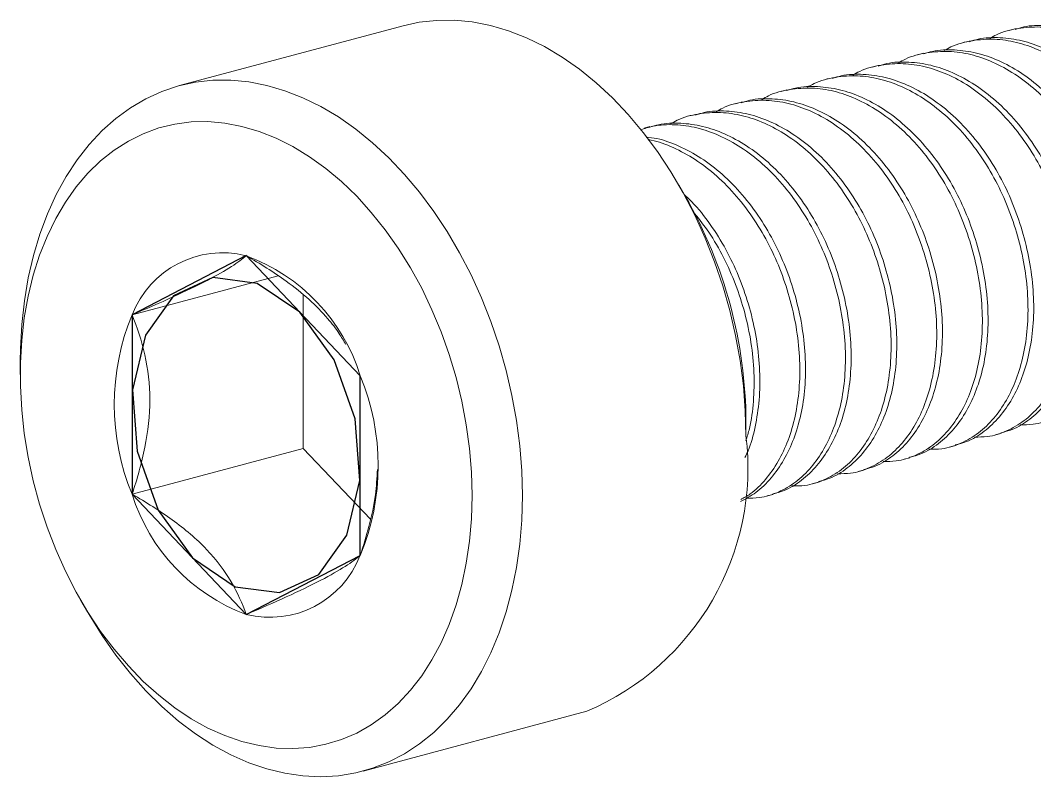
# Model space of a CAD drawing. Header units: millimetres. Extents: x -15.2 to 0.8, y -6.2 to 1.5.
# Drawn here: x -15.19 to -7.33, y -6.25 to -0.38 of the extents above; entities that cross this region are included whole.
import ezdxf

# ---------------------------------------------------------------- set-up
doc = ezdxf.new("R2010")
doc.units = ezdxf.units.MM
doc.linetypes.add('CENTERX2', pattern=[20.32, 12.7, -2.54, 2.54, -2.54])

msp = doc.modelspace()

# ---------------------------------------------------------------- linework, layer by layer
at = {"color": 7, "linetype": 'Continuous', "lineweight": 15}
for p, q in [((-12.2198, -0.4268), (-13.9522, -0.891)), ((-7.48, -0.4511), (-7.5242, -0.4629)), ((-7.8335, -0.5458), (-7.8777, -0.5576)), ((-8.1871, -0.6405), (-8.2313, -0.6524)), ((-8.5406, -0.7352), (-8.5848, -0.7471)), ((-8.8942, -0.83), (-8.9384, -0.8418)), ((-9.2478, -0.9247), (-9.292, -0.9365)), ((-9.6013, -1.0194), (-9.6455, -1.0312)), ((-9.9549, -1.1141), (-9.9991, -1.126)), ((-10.3084, -1.2088), (-10.3526, -1.2207)), ((-10.0324, -1.7501), (-10.0845, -1.6598)), ((-13.1874, -2.3642), (-14.3189, -2.6673)), ((-12.9931, -2.5126), (-12.9931, -3.7027)), ((-15.1851, -3.0263), (-15.1851, -3.1305)), ((-9.5636, -3.6041), (-9.5636, -3.4999)), ((-7.6317, -3.5975), (-7.5875, -3.5857)), ((-7.9853, -3.6922), (-7.9411, -3.6804)), ((-12.9931, -3.7027), (-14.3189, -4.0579)), ((-12.9931, -3.7027), (-12.473, -4.2512)), ((-8.3388, -3.787), (-8.2946, -3.7751)), ((-8.6924, -3.8817), (-8.6482, -3.8698)), ((-9.0459, -3.9764), (-9.0017, -3.9646)), ((-9.3995, -4.0711), (-9.3553, -4.0593)), ((-14.7163, -4.8804), (-14.6642, -4.9706)), ((-12.5289, -6.2036), (-10.7965, -5.7395))]:
    msp.add_line(p, q, dxfattribs=at)
at = {"color": 7, "linetype": 'Continuous'}
for p, q in [((-13.435, -2.2088), (-14.3189, -2.6673)), ((-12.5511, -3.1409), (-13.435, -2.2088)), ((-14.3189, -2.6673), (-14.3189, -4.0579)), ((-12.5511, -4.5315), (-12.5511, -3.1409)), ((-14.3189, -4.0579), (-13.435, -4.99)), ((-13.435, -4.99), (-12.5511, -4.5315))]:
    msp.add_line(p, q, dxfattribs=at)
at = {"color": 7, "linetype": 'Continuous', "lineweight": 15, "flags": 128}
for points in [[(-9.5636, -3.6041), (-9.5687, -3.4116), (-9.5839, -3.2173), (-9.6091, -3.0224), (-9.6442, -2.8278), (-9.689, -2.6345), (-9.7433, -2.4435), (-9.8069, -2.2559), (-9.8792, -2.0726), (-9.9601, -1.8945), (-10.0491, -1.7227), (-10.1456, -1.5579), (-10.2493, -1.4011), (-10.3595, -1.2531), (-10.4757, -1.1146), (-10.5973, -0.9863), (-10.7237, -0.8691), (-10.8541, -0.7633), (-10.9879, -0.6696), (-11.1245, -0.5886), (-11.2631, -0.5205), (-11.4029, -0.4658), (-11.5433, -0.4247), (-11.6835, -0.3975), (-11.8228, -0.3843), (-11.9604, -0.3852), (-12.0957, -0.4001), (-12.2198, -0.4268)], [(-15.1851, -3.0263), (-15.1839, -2.931), (-15.1737, -2.7429), (-15.1535, -2.559), (-15.1233, -2.3803), (-15.0833, -2.2076), (-15.0337, -2.0419), (-14.9748, -1.8841), (-14.9068, -1.735), (-14.8301, -1.5953), (-14.7451, -1.4657), (-14.6523, -1.347), (-14.5521, -1.2398), (-14.4451, -1.1447), (-14.3318, -1.062), (-14.2128, -0.9923), (-14.0888, -0.9359), (-13.9603, -0.8932), (-13.8281, -0.8642), (-13.6928, -0.8493), (-13.5552, -0.8484), (-13.4159, -0.8616), (-13.2757, -0.8889), (-13.1353, -0.9299), (-12.9955, -0.9846), (-12.8569, -1.0527), (-12.7204, -1.1338), (-12.5865, -1.2274), (-12.4561, -1.3332), (-12.3297, -1.4505), (-12.2081, -1.5787), (-12.0919, -1.7172), (-11.9817, -1.8652), (-11.878, -2.022), (-11.7815, -2.1868), (-11.6925, -2.3586), (-11.6117, -2.5367), (-11.5393, -2.72), (-11.4758, -2.9076), (-11.4214, -3.0986), (-11.3766, -3.2919), (-11.3415, -3.4865), (-11.3163, -3.6815), (-11.3011, -3.8757), (-11.296, -4.0683)], [(-11.6849, -4.0683), (-11.69, -3.8866), (-11.705, -3.7033), (-11.7299, -3.5193), (-11.7646, -3.3359), (-11.8088, -3.1539), (-11.8624, -2.9745), (-11.925, -2.7987), (-11.9962, -2.6275), (-12.0756, -2.4618), (-12.1629, -2.3026), (-12.2574, -2.1509), (-12.3587, -2.0075), (-12.4662, -1.8732), (-12.5792, -1.7487), (-12.6971, -1.6349), (-12.8192, -1.5324), (-12.9449, -1.4416), (-13.0733, -1.3633), (-13.2039, -1.2977), (-13.3357, -1.2453), (-13.4681, -1.2064), (-13.6004, -1.1812), (-13.7317, -1.1699), (-13.8613, -1.1725), (-13.9884, -1.189), (-14.1124, -1.2192), (-14.2325, -1.2632), (-14.348, -1.3205), (-14.4583, -1.3908), (-14.5628, -1.4738), (-14.6608, -1.569), (-14.7517, -1.6758), (-14.8351, -1.7937), (-14.9105, -1.9218), (-14.9775, -2.0596), (-15.0356, -2.2062), (-15.0846, -2.3608), (-15.124, -2.5225), (-15.1539, -2.6903), (-15.1738, -2.8634), (-15.1839, -3.0406), (-15.1839, -3.2211), (-15.1738, -3.4037), (-15.1539, -3.5875), (-15.124, -3.7713), (-15.0846, -3.9541), (-15.0356, -4.135), (-14.9775, -4.3127), (-14.9105, -4.4863), (-14.8351, -4.6549), (-14.7517, -4.8174), (-14.6608, -4.973), (-14.5628, -5.1207), (-14.4583, -5.2596), (-14.348, -5.3891), (-14.2325, -5.5083), (-14.1124, -5.6166), (-13.9884, -5.7133), (-13.8613, -5.7979), (-13.7317, -5.8699), (-13.6004, -5.9289), (-13.4681, -5.9746), (-13.3357, -6.0067), (-13.2039, -6.025), (-13.0733, -6.0293), (-12.9449, -6.0198), (-12.8192, -5.9964), (-12.6971, -5.9593), (-12.5792, -5.9086), (-12.4662, -5.8447), (-12.3587, -5.768), (-12.2574, -5.6789), (-12.1629, -5.5778), (-12.0756, -5.4654), (-11.9962, -5.3423), (-11.925, -5.2092), (-11.8624, -5.0669), (-11.8088, -4.9162), (-11.7646, -4.758), (-11.7299, -4.5931), (-11.705, -4.4225), (-11.69, -4.2473), (-11.6849, -4.0683)], [(-11.296, -4.0683), (-11.3011, -4.2581), (-11.3163, -4.4442), (-11.3415, -4.6256), (-11.3766, -4.8015), (-11.4214, -4.9707), (-11.4758, -5.1326), (-11.5393, -5.2862), (-11.6117, -5.4307), (-11.6925, -5.5654), (-11.7815, -5.6896), (-11.878, -5.8026), (-11.9817, -5.9039), (-12.0919, -5.9929), (-12.2081, -6.0691), (-12.3297, -6.1322), (-12.4561, -6.1818), (-12.5865, -6.2176), (-12.7204, -6.2396), (-12.8569, -6.2475), (-12.9955, -6.2413), (-13.1353, -6.2211), (-13.2757, -6.1869), (-13.4159, -6.139), (-13.5552, -6.0776), (-13.6928, -6.003), (-13.8281, -5.9155), (-13.9603, -5.8158), (-14.0888, -5.7042), (-14.2128, -5.5813), (-14.3318, -5.4479), (-14.4451, -5.3045), (-14.5521, -5.152), (-14.6523, -4.9911), (-14.6642, -4.9706)]]:
    msp.add_lwpolyline(points, dxfattribs=at)
at = {"color": 7, "linetype": 'CENTERX2', "flags": 128}
msp.add_lwpolyline([(-12.5898, -3.4737), (-12.753, -3.0161), (-13.0201, -2.6472), (-13.3503, -2.4233), (-13.6935, -2.3785), (-13.9972, -2.5195), (-14.2155, -2.8249), (-14.3148, -3.2483), (-14.2803, -3.725), (-14.1171, -4.1827), (-13.85, -4.5516), (-13.5197, -4.7755), (-13.1766, -4.8203), (-12.8728, -4.6793), (-12.6546, -4.3739), (-12.5552, -3.9505), (-12.5898, -3.4737)], dxfattribs=at)
at = {"color": 7, "linetype": 'Continuous', "lineweight": 15}
for centre, radius, start, end in [((-13.1129, -3.5131), 3.5493, 0.21248, 29.78344), ((-13.6171, -2.9391), 0.7526, 76.00433, 158.83058), ((-13.9399, -3.5727), 1.4543, 17.27074, 69.68696), ((-12.6374, -3.3626), 1.8196, 157.53432, 202.46568), ((-14.2326, -3.8362), 1.8196, 337.53432, 22.46568), ((-11.5984, -3.8529), 2.05, 293.02869, 6.96982), ((-12.9302, -3.6261), 1.4543, 197.27074, 249.68696), ((-13.253, -4.2597), 0.7526, 256.00433, 338.83058)]:
    msp.add_arc(centre, radius, start, end, dxfattribs=at)
for points, knots in [([(-6.7336, -3.3305), (-6.6994, -3.3305), (-6.6128, -3.3305), (-6.4823, -3.2882), (-6.3465, -3.2094), (-6.2277, -3.0959), (-6.1294, -2.9549), (-6.0517, -2.7895), (-5.9966, -2.6017), (-5.9659, -2.3926), (-5.9617, -2.168), (-5.9847, -1.936), (-6.0336, -1.7056), (-6.1055, -1.4838), (-6.1989, -1.2725), (-6.3146, -1.0741), (-6.4518, -0.8923), (-6.6063, -0.7347), (-6.7724, -0.6074), (-6.9436, -0.5142), (-7.1152, -0.4556), (-7.2871, -0.4305), (-7.4575, -0.4434), (-7.5889, -0.4753), (-7.6569, -0.5149), (-7.6742, -0.5249)], [0, 0, 0, 0, 0.030172, 0.076404, 0.122836, 0.168871, 0.213942, 0.257747, 0.302382, 0.348156, 0.394522, 0.440887, 0.486661, 0.531296, 0.575101, 0.620172, 0.666207, 0.712639, 0.758871, 0.804323, 0.848471, 0.892618, 0.93807, 0.984302, 1, 1, 1, 1]), ([(-6.5281, -3.2971), (-6.4984, -3.2896), (-6.4188, -3.2697), (-6.3026, -3.1963), (-6.1835, -3.0844), (-6.0853, -2.943), (-6.0075, -2.7776), (-5.9524, -2.5899), (-5.9217, -2.3808), (-5.9175, -2.1561), (-5.9405, -1.9241), (-5.9894, -1.6937), (-6.0614, -1.4719), (-6.1547, -1.2607), (-6.2704, -1.0623), (-6.4076, -0.8805), (-6.5621, -0.7229), (-6.7282, -0.5955), (-6.8993, -0.5025), (-7.0712, -0.4433), (-7.2424, -0.4204), (-7.3803, -0.4239), (-7.4565, -0.4484), (-7.4787, -0.4555)], [0, 0, 0, 0, 0.030355, 0.081497, 0.132201, 0.181845, 0.230094, 0.279257, 0.329675, 0.380743, 0.431812, 0.482229, 0.531393, 0.579642, 0.629285, 0.67999, 0.731132, 0.782055, 0.832117, 0.880743, 0.929369, 0.979432, 1, 1, 1, 1]), ([(-7.0872, -3.4253), (-7.053, -3.4253), (-6.9663, -3.4252), (-6.8358, -3.3829), (-6.7, -3.3042), (-6.5813, -3.1906), (-6.483, -3.0496), (-6.4053, -2.8842), (-6.3502, -2.6964), (-6.3194, -2.4874), (-6.3152, -2.2627), (-6.3382, -2.0307), (-6.3871, -1.8003), (-6.4591, -1.5785), (-6.5524, -1.3673), (-6.6681, -1.1688), (-6.8053, -0.987), (-6.9599, -0.8294), (-7.1259, -0.7021), (-7.2971, -0.6089), (-7.4688, -0.5503), (-7.6407, -0.5252), (-7.8111, -0.5381), (-7.9424, -0.57), (-8.0105, -0.6096), (-8.0277, -0.6196)], [0, 0, 0, 0, 0.030172, 0.076404, 0.122836, 0.168871, 0.213942, 0.257747, 0.302382, 0.348156, 0.394522, 0.440887, 0.486661, 0.531296, 0.575101, 0.620172, 0.666207, 0.712639, 0.758871, 0.804323, 0.848471, 0.892618, 0.93807, 0.984302, 1, 1, 1, 1]), ([(-6.8817, -3.3918), (-6.852, -3.3844), (-6.7723, -3.3644), (-6.6562, -3.2911), (-6.537, -3.1791), (-6.4388, -3.0377), (-6.3611, -2.8724), (-6.306, -2.6846), (-6.2752, -2.4755), (-6.271, -2.2508), (-6.294, -2.0189), (-6.3429, -1.7885), (-6.4149, -1.5667), (-6.5082, -1.3554), (-6.6239, -1.157), (-6.7611, -0.9752), (-6.9157, -0.8176), (-7.0818, -0.6902), (-7.2529, -0.5972), (-7.4247, -0.538), (-7.596, -0.5151), (-7.7338, -0.5186), (-7.8101, -0.5431), (-7.8323, -0.5502)], [0, 0, 0, 0, 0.030355, 0.081497, 0.132201, 0.181845, 0.230094, 0.279257, 0.329675, 0.380743, 0.431812, 0.482229, 0.531393, 0.579642, 0.629285, 0.67999, 0.731132, 0.782055, 0.832117, 0.880743, 0.929369, 0.979432, 1, 1, 1, 1]), ([(-7.4407, -3.52), (-7.4065, -3.52), (-7.3199, -3.5199), (-7.1894, -3.4776), (-7.0536, -3.3989), (-6.9349, -3.2854), (-6.8365, -3.1443), (-6.7588, -2.9789), (-6.7037, -2.7911), (-6.673, -2.5821), (-6.6688, -2.3574), (-6.6918, -2.1254), (-6.7407, -1.895), (-6.8127, -1.6732), (-6.906, -1.462), (-7.0217, -1.2635), (-7.1589, -1.0818), (-7.3134, -0.9241), (-7.4795, -0.7968), (-7.6507, -0.7036), (-7.8223, -0.645), (-7.9942, -0.6199), (-8.1646, -0.6328), (-8.296, -0.6647), (-8.364, -0.7043), (-8.3813, -0.7143)], [0, 0, 0, 0, 0.0301716, 0.076404, 0.1228358, 0.1688706, 0.2139419, 0.2577471, 0.3023825, 0.3481563, 0.3945215, 0.4408867, 0.4866605, 0.5312959, 0.5751011, 0.6201724, 0.6662072, 0.712639, 0.7588715, 0.8043233, 0.8484707, 0.8926182, 0.93807, 0.9843024, 1, 1, 1, 1]), ([(-7.2352, -3.4865), (-7.2055, -3.4791), (-7.1259, -3.4591), (-7.0097, -3.3858), (-6.8906, -3.2738), (-6.7924, -3.1324), (-6.7146, -2.9671), (-6.6595, -2.7793), (-6.6288, -2.5702), (-6.6246, -2.3456), (-6.6476, -2.1136), (-6.6965, -1.8832), (-6.7685, -1.6614), (-6.8618, -1.4501), (-6.9775, -1.2517), (-7.1147, -1.0699), (-7.2692, -0.9123), (-7.4353, -0.785), (-7.6064, -0.6919), (-7.7783, -0.6327), (-7.9495, -0.6098), (-8.0874, -0.6133), (-8.1636, -0.6378), (-8.1859, -0.645)], [0, 0, 0, 0, 0.0303546, 0.0814967, 0.1322014, 0.181845, 0.230094, 0.2792574, 0.3296748, 0.3807434, 0.4318121, 0.4822295, 0.5313929, 0.5796419, 0.6292855, 0.6799902, 0.7311323, 0.7820548, 0.8321175, 0.8807434, 0.9293694, 0.9794321, 1, 1, 1, 1]), ([(-7.5888, -3.5812), (-7.5591, -3.5738), (-7.4795, -3.5538), (-7.3633, -3.4805), (-7.2441, -3.3686), (-7.1459, -3.2271), (-7.0682, -3.0618), (-7.0131, -2.874), (-6.9823, -2.665), (-6.9781, -2.4403), (-7.0012, -2.2083), (-7.05, -1.9779), (-7.122, -1.7561), (-7.2153, -1.5449), (-7.3311, -1.3464), (-7.4682, -1.1646), (-7.6228, -1.007), (-7.7889, -0.8797), (-7.96, -0.7866), (-8.1318, -0.7274), (-8.3031, -0.7045), (-8.4409, -0.708), (-8.5172, -0.7325), (-8.5394, -0.7397)], [0, 0, 0, 0, 0.030355, 0.081497, 0.132201, 0.181845, 0.230094, 0.279257, 0.329675, 0.380743, 0.431812, 0.482229, 0.531393, 0.579642, 0.629285, 0.67999, 0.731132, 0.782055, 0.832117, 0.880743, 0.929369, 0.979432, 1, 1, 1, 1]), ([(-7.7943, -3.6147), (-7.7601, -3.6147), (-7.6734, -3.6147), (-7.5429, -3.5723), (-7.4071, -3.4936), (-7.2884, -3.3801), (-7.1901, -3.2391), (-7.1124, -3.0736), (-7.0573, -2.8859), (-7.0265, -2.6768), (-7.0223, -2.4521), (-7.0453, -2.2201), (-7.0942, -1.9897), (-7.1662, -1.7679), (-7.2595, -1.5567), (-7.3752, -1.3583), (-7.5124, -1.1765), (-7.667, -1.0189), (-7.833, -0.8915), (-8.0042, -0.7983), (-8.1759, -0.7397), (-8.3478, -0.7146), (-8.5182, -0.7275), (-8.6495, -0.7595), (-8.7176, -0.799), (-8.7349, -0.809)], [0, 0, 0, 0, 0.030172, 0.076404, 0.122836, 0.168871, 0.213942, 0.257747, 0.302382, 0.348156, 0.394522, 0.440887, 0.486661, 0.531296, 0.575101, 0.620172, 0.666207, 0.712639, 0.758871, 0.804323, 0.848471, 0.892618, 0.93807, 0.984302, 1, 1, 1, 1]), ([(-8.1478, -3.7094), (-8.1136, -3.7094), (-8.027, -3.7094), (-7.8965, -3.6671), (-7.7607, -3.5883), (-7.642, -3.4748), (-7.5436, -3.3338), (-7.466, -3.1683), (-7.4108, -2.9806), (-7.3801, -2.7715), (-7.3759, -2.5468), (-7.3989, -2.3149), (-7.4478, -2.0845), (-7.5198, -1.8627), (-7.6131, -1.6514), (-7.7288, -1.453), (-7.866, -1.2712), (-8.0205, -1.1136), (-8.1866, -0.9863), (-8.3578, -0.8931), (-8.5294, -0.8344), (-8.7013, -0.8093), (-8.8718, -0.8222), (-9.0031, -0.8542), (-9.0712, -0.8937), (-9.0884, -0.9038)], [0, 0, 0, 0, 0.0301716, 0.076404, 0.1228358, 0.1688706, 0.2139419, 0.2577471, 0.3023825, 0.3481563, 0.3945215, 0.4408867, 0.4866605, 0.5312959, 0.5751011, 0.6201724, 0.6662072, 0.712639, 0.7588715, 0.8043233, 0.8484707, 0.8926182, 0.93807, 0.9843024, 1, 1, 1, 1]), ([(-7.9423, -3.676), (-7.9126, -3.6685), (-7.833, -3.6485), (-7.7168, -3.5752), (-7.5977, -3.4633), (-7.4995, -3.3218), (-7.4218, -3.1565), (-7.3667, -2.9687), (-7.3359, -2.7597), (-7.3317, -2.535), (-7.3547, -2.303), (-7.4036, -2.0726), (-7.4756, -1.8508), (-7.5689, -1.6396), (-7.6846, -1.4411), (-7.8218, -1.2594), (-7.9763, -1.1017), (-8.1424, -0.9744), (-8.3135, -0.8813), (-8.4854, -0.8221), (-8.6566, -0.7992), (-8.7945, -0.8028), (-8.8708, -0.8273), (-8.893, -0.8344)], [0, 0, 0, 0, 0.030355, 0.081497, 0.132201, 0.181845, 0.230094, 0.279257, 0.329675, 0.380743, 0.431812, 0.482229, 0.531393, 0.579642, 0.629285, 0.67999, 0.731132, 0.782055, 0.832117, 0.880743, 0.929369, 0.979432, 1, 1, 1, 1]), ([(-8.5014, -3.8042), (-8.4672, -3.8041), (-8.3805, -3.8041), (-8.2501, -3.7618), (-8.1142, -3.683), (-7.9955, -3.5695), (-7.8972, -3.4285), (-7.8195, -3.2631), (-7.7644, -3.0753), (-7.7336, -2.8662), (-7.7294, -2.6416), (-7.7525, -2.4096), (-7.8014, -2.1792), (-7.8733, -1.9574), (-7.9666, -1.7462), (-8.0824, -1.5477), (-8.2195, -1.3659), (-8.3741, -1.2083), (-8.5402, -1.081), (-8.7113, -0.9878), (-8.883, -0.9292), (-9.0549, -0.9041), (-9.2253, -0.917), (-9.3567, -0.9489), (-9.4247, -0.9885), (-9.442, -0.9985)], [0, 0, 0, 0, 0.030172, 0.076404, 0.122836, 0.168871, 0.213942, 0.257747, 0.302382, 0.348156, 0.394522, 0.440887, 0.486661, 0.531296, 0.575101, 0.620172, 0.666207, 0.712639, 0.758871, 0.804323, 0.848471, 0.892618, 0.93807, 0.984302, 1, 1, 1, 1]), ([(-8.2959, -3.7707), (-8.2662, -3.7632), (-8.1866, -3.7433), (-8.0704, -3.6699), (-7.9512, -3.558), (-7.853, -3.4166), (-7.7753, -3.2512), (-7.7202, -3.0635), (-7.6894, -2.8544), (-7.6852, -2.6297), (-7.7083, -2.3977), (-7.7572, -2.1673), (-7.8291, -1.9455), (-7.9224, -1.7343), (-8.0382, -1.5359), (-8.1753, -1.3541), (-8.3299, -1.1965), (-8.496, -1.0691), (-8.6671, -0.9761), (-8.8389, -0.9169), (-9.0102, -0.894), (-9.148, -0.8975), (-9.2243, -0.922), (-9.2465, -0.9291)], [0, 0, 0, 0, 0.030355, 0.081497, 0.132201, 0.181845, 0.230094, 0.279257, 0.329675, 0.380743, 0.431812, 0.482229, 0.531393, 0.579642, 0.629285, 0.67999, 0.731132, 0.782055, 0.832117, 0.880743, 0.929369, 0.979432, 1, 1, 1, 1]), ([(-8.8549, -3.8989), (-8.8207, -3.8989), (-8.7341, -3.8988), (-8.6036, -3.8565), (-8.4678, -3.7778), (-8.3491, -3.6642), (-8.2507, -3.5232), (-8.1731, -3.3578), (-8.118, -3.17), (-8.0872, -2.961), (-8.083, -2.7363), (-8.106, -2.5043), (-8.1549, -2.2739), (-8.2269, -2.0521), (-8.3202, -1.8409), (-8.4359, -1.6424), (-8.5731, -1.4606), (-8.7276, -1.303), (-8.8937, -1.1757), (-9.0649, -1.0825), (-9.2365, -1.0239), (-9.4085, -0.9988), (-9.5789, -1.0117), (-9.7102, -1.0436), (-9.7783, -1.0832), (-9.7955, -1.0932)], [0, 0, 0, 0, 0.030172, 0.076404, 0.122836, 0.168871, 0.213942, 0.257747, 0.302382, 0.348156, 0.394522, 0.440887, 0.486661, 0.531296, 0.575101, 0.620172, 0.666207, 0.712639, 0.758871, 0.804323, 0.848471, 0.892618, 0.93807, 0.984302, 1, 1, 1, 1]), ([(-8.6494, -3.8654), (-8.6198, -3.858), (-8.5401, -3.838), (-8.4239, -3.7647), (-8.3048, -3.6527), (-8.2066, -3.5113), (-8.1289, -3.346), (-8.0738, -3.1582), (-8.043, -2.9491), (-8.0388, -2.7244), (-8.0618, -2.4925), (-8.1107, -2.2621), (-8.1827, -2.0403), (-8.276, -1.829), (-8.3917, -1.6306), (-8.5289, -1.4488), (-8.6834, -1.2912), (-8.8495, -1.1638), (-9.0206, -1.0708), (-9.1925, -1.0116), (-9.3637, -0.9887), (-9.5016, -0.9922), (-9.5779, -1.0167), (-9.6001, -1.0238)], [0, 0, 0, 0, 0.030355, 0.081497, 0.132201, 0.181845, 0.230094, 0.279257, 0.329675, 0.380743, 0.431812, 0.482229, 0.531393, 0.579642, 0.629285, 0.67999, 0.731132, 0.782055, 0.832117, 0.880743, 0.929369, 0.979432, 1, 1, 1, 1]), ([(-9.2085, -3.9936), (-9.1743, -3.9936), (-9.0876, -3.9935), (-8.9572, -3.9512), (-8.8213, -3.8725), (-8.7026, -3.759), (-8.6043, -3.6179), (-8.5266, -3.4525), (-8.4715, -3.2648), (-8.4407, -3.0557), (-8.4365, -2.831), (-8.4596, -2.599), (-8.5085, -2.3686), (-8.5804, -2.1468), (-8.6737, -1.9356), (-8.7895, -1.7371), (-8.9266, -1.5554), (-9.0812, -1.3977), (-9.2473, -1.2704), (-9.4184, -1.1772), (-9.5901, -1.1186), (-9.762, -1.0935), (-9.9324, -1.1064), (-10.0638, -1.1383), (-10.1318, -1.1779), (-10.1491, -1.1879)], [0, 0, 0, 0, 0.030172, 0.076404, 0.122836, 0.168871, 0.213942, 0.257747, 0.302382, 0.348156, 0.394522, 0.440887, 0.486661, 0.531296, 0.575101, 0.620172, 0.666207, 0.712639, 0.758871, 0.804323, 0.848471, 0.892618, 0.93807, 0.984302, 1, 1, 1, 1]), ([(-9.003, -3.9601), (-8.9733, -3.9527), (-8.8937, -3.9327), (-8.7775, -3.8594), (-8.6583, -3.7475), (-8.5601, -3.606), (-8.4824, -3.4407), (-8.4273, -3.2529), (-8.3965, -3.0438), (-8.3923, -2.8192), (-8.4154, -2.5872), (-8.4643, -2.3568), (-8.5362, -2.135), (-8.6295, -1.9238), (-8.7453, -1.7253), (-8.8824, -1.5435), (-9.037, -1.3859), (-9.2031, -1.2586), (-9.3742, -1.1655), (-9.546, -1.1063), (-9.7173, -1.0834), (-9.8551, -1.0869), (-9.9314, -1.1114), (-9.9536, -1.1186)], [0, 0, 0, 0, 0.030355, 0.081497, 0.132201, 0.181845, 0.230094, 0.279257, 0.329675, 0.380743, 0.431812, 0.482229, 0.531393, 0.579642, 0.629285, 0.67999, 0.731132, 0.782055, 0.832117, 0.880743, 0.929369, 0.979432, 1, 1, 1, 1]), ([(-9.5621, -4.0883), (-9.5278, -4.0883), (-9.4412, -4.0883), (-9.3107, -4.0459), (-9.1749, -3.9672), (-9.0562, -3.8537), (-8.9579, -3.7127), (-8.8802, -3.5472), (-8.8251, -3.3595), (-8.7943, -3.1504), (-8.7901, -2.9257), (-8.8131, -2.6937), (-8.862, -2.4633), (-8.934, -2.2415), (-9.0273, -2.0303), (-9.143, -1.8319), (-9.2802, -1.6501), (-9.4347, -1.4925), (-9.6008, -1.3651), (-9.7719, -1.272), (-9.9438, -1.213), (-10.1151, -1.1896), (-10.2632, -1.1949), (-10.3492, -1.2233), (-10.3812, -1.2338)], [0, 0, 0, 0, 0.031264, 0.079171, 0.127284, 0.174986, 0.22169, 0.267081, 0.313333, 0.360765, 0.408809, 0.456853, 0.504285, 0.550537, 0.595928, 0.642632, 0.690334, 0.738447, 0.786354, 0.833452, 0.879198, 0.924944, 0.972042, 1, 1, 1, 1]), ([(-9.3565, -4.0548), (-9.3269, -4.0474), (-9.2472, -4.0274), (-9.131, -3.9541), (-9.0119, -3.8422), (-8.9137, -3.7007), (-8.836, -3.5354), (-8.7809, -3.3476), (-8.7501, -3.1386), (-8.7459, -2.9139), (-8.7689, -2.6819), (-8.8178, -2.4515), (-8.8898, -2.2297), (-8.9831, -2.0185), (-9.0988, -1.82), (-9.236, -1.6382), (-9.3905, -1.4806), (-9.5566, -1.3533), (-9.7277, -1.2602), (-9.8996, -1.201), (-10.0709, -1.1781), (-10.2087, -1.1816), (-10.285, -1.2061), (-10.3072, -1.2133)], [0, 0, 0, 0, 0.030355, 0.081497, 0.132201, 0.181845, 0.230094, 0.279257, 0.329675, 0.380743, 0.431812, 0.482229, 0.531393, 0.579642, 0.629285, 0.67999, 0.731132, 0.782055, 0.832117, 0.880743, 0.929369, 0.979432, 1, 1, 1, 1]), ([(-9.6065, -4.1145), (-9.5656, -4.093), (-9.4789, -4.0474), (-9.3657, -3.9361), (-9.2672, -3.7957), (-9.1895, -3.6301), (-9.1344, -3.4424), (-9.1036, -3.2333), (-9.0994, -3.0086), (-9.1225, -2.7766), (-9.1714, -2.5462), (-9.2433, -2.3244), (-9.3367, -2.1132), (-9.4524, -1.9148), (-9.5895, -1.7329), (-9.7441, -1.5754), (-9.9102, -1.4477), (-10.0813, -1.356), (-10.2247, -1.3025), (-10.3093, -1.2929), (-10.3375, -1.2897)], [0, 0, 0, 0, 0.052055, 0.110425, 0.167573, 0.223116, 0.279712, 0.337751, 0.396539, 0.455328, 0.513367, 0.569963, 0.625506, 0.682654, 0.741024, 0.799897, 0.858518, 0.916148, 0.972125, 1, 1, 1, 1]), ([(-9.6043, -4.099), (-9.5794, -4.0855), (-9.5089, -4.0474), (-9.4101, -3.9474), (-9.3113, -3.8076), (-9.2338, -3.6419), (-9.1786, -3.4542), (-9.1478, -3.2451), (-9.1436, -3.0205), (-9.1667, -2.7885), (-9.2156, -2.5581), (-9.2875, -2.3363), (-9.3808, -2.125), (-9.4966, -1.9266), (-9.6337, -1.7448), (-9.7883, -1.5873), (-9.9544, -1.4593), (-10.1255, -1.3688), (-10.2488, -1.3197), (-10.3134, -1.3112), (-10.3215, -1.3101)], [0, 0, 0, 0, 0.03327, 0.094072, 0.153601, 0.211458, 0.270411, 0.330868, 0.392106, 0.453345, 0.513802, 0.572755, 0.630612, 0.690141, 0.750943, 0.812269, 0.873332, 0.933364, 0.991672, 1, 1, 1, 1]), ([(-9.5713, -3.7738), (-9.5631, -3.7569), (-9.5283, -3.6857), (-9.489, -3.536), (-9.4569, -3.3283), (-9.4531, -3.1033), (-9.476, -2.8714), (-9.5249, -2.6409), (-9.5969, -2.4192), (-9.6901, -2.2077), (-9.8063, -2.0102), (-9.9244, -1.8486), (-10.0089, -1.7662), (-10.0414, -1.7345)], [0, 0, 0, 0, 0.030762, 0.129689, 0.23114, 0.333901, 0.436662, 0.538112, 0.63704, 0.734127, 0.834021, 0.93605, 1, 1, 1, 1]), ([(-9.5653, -3.6449), (-9.5551, -3.613), (-9.5251, -3.5181), (-9.5022, -3.3392), (-9.497, -3.1153), (-9.5203, -2.8831), (-9.5691, -2.6528), (-9.641, -2.4309), (-9.7347, -2.2202), (-9.8404, -2.0345), (-9.9231, -1.9301), (-9.9598, -1.8838)], [0, 0, 0, 0, 0.061702, 0.183086, 0.306039, 0.428992, 0.550376, 0.668742, 0.784906, 0.904428, 1, 1, 1, 1]), ([(-13.435, -2.2088), (-13.4642, -2.2339), (-13.5009, -2.2615), (-13.5988, -2.3244), (-13.6616, -2.3606), (-13.8925, -2.4805), (-14.0998, -2.5737), (-14.3189, -2.6673)], [0, 0, 0, 0, 0.25, 0.25, 0.5, 0.5, 1, 1, 1, 1]), ([(-12.6632, -2.8972), (-12.6803, -2.8682), (-12.7197, -2.8011), (-12.8111, -2.6831), (-12.9451, -2.5453), (-13.1089, -2.4149), (-13.2747, -2.3027), (-13.3814, -2.2402), (-13.435, -2.2088)], [0, 0, 0, 0, 0.112968, 0.261498, 0.463949, 0.673165, 0.835834, 1, 1, 1, 1]), ([(-14.3189, -4.0579), (-14.2794, -3.9396), (-14.2447, -3.8169), (-14.1961, -3.5714), (-14.1822, -3.4483), (-14.1822, -3.2034), (-14.196, -3.0881), (-14.2448, -2.8681), (-14.2794, -2.7643), (-14.3189, -2.6673)], [0, 0, 0, 0, 0.25, 0.25, 0.5, 0.5, 0.75, 0.75, 1, 1, 1, 1]), ([(-12.5511, -4.5315), (-12.5279, -4.457), (-12.4796, -4.3028), (-12.4303, -4.0778), (-12.4224, -3.9308), (-12.4189, -3.8656)], [0, 0, 0, 0, 0.341927, 0.707993, 1, 1, 1, 1]), ([(-14.3189, -4.0579), (-14.21, -4.12), (-14.1055, -4.1854), (-13.9107, -4.3267), (-13.8192, -4.4043), (-13.5872, -4.6482), (-13.4937, -4.822), (-13.435, -4.99)], [0, 0, 0, 0, 0.25, 0.25, 0.5, 0.5, 1, 1, 1, 1]), ([(-13.435, -4.99), (-13.3261, -4.9435), (-13.2216, -4.8978), (-13.0269, -4.8089), (-12.9353, -4.765), (-12.7033, -4.6448), (-12.6099, -4.5821), (-12.5511, -4.5315)], [0, 0, 0, 0, 0.25, 0.25, 0.5, 0.5, 1, 1, 1, 1])]:
    msp.add_open_spline(points, degree=3, knots=knots, dxfattribs=at)

doc.saveas('drawing.dxf')
